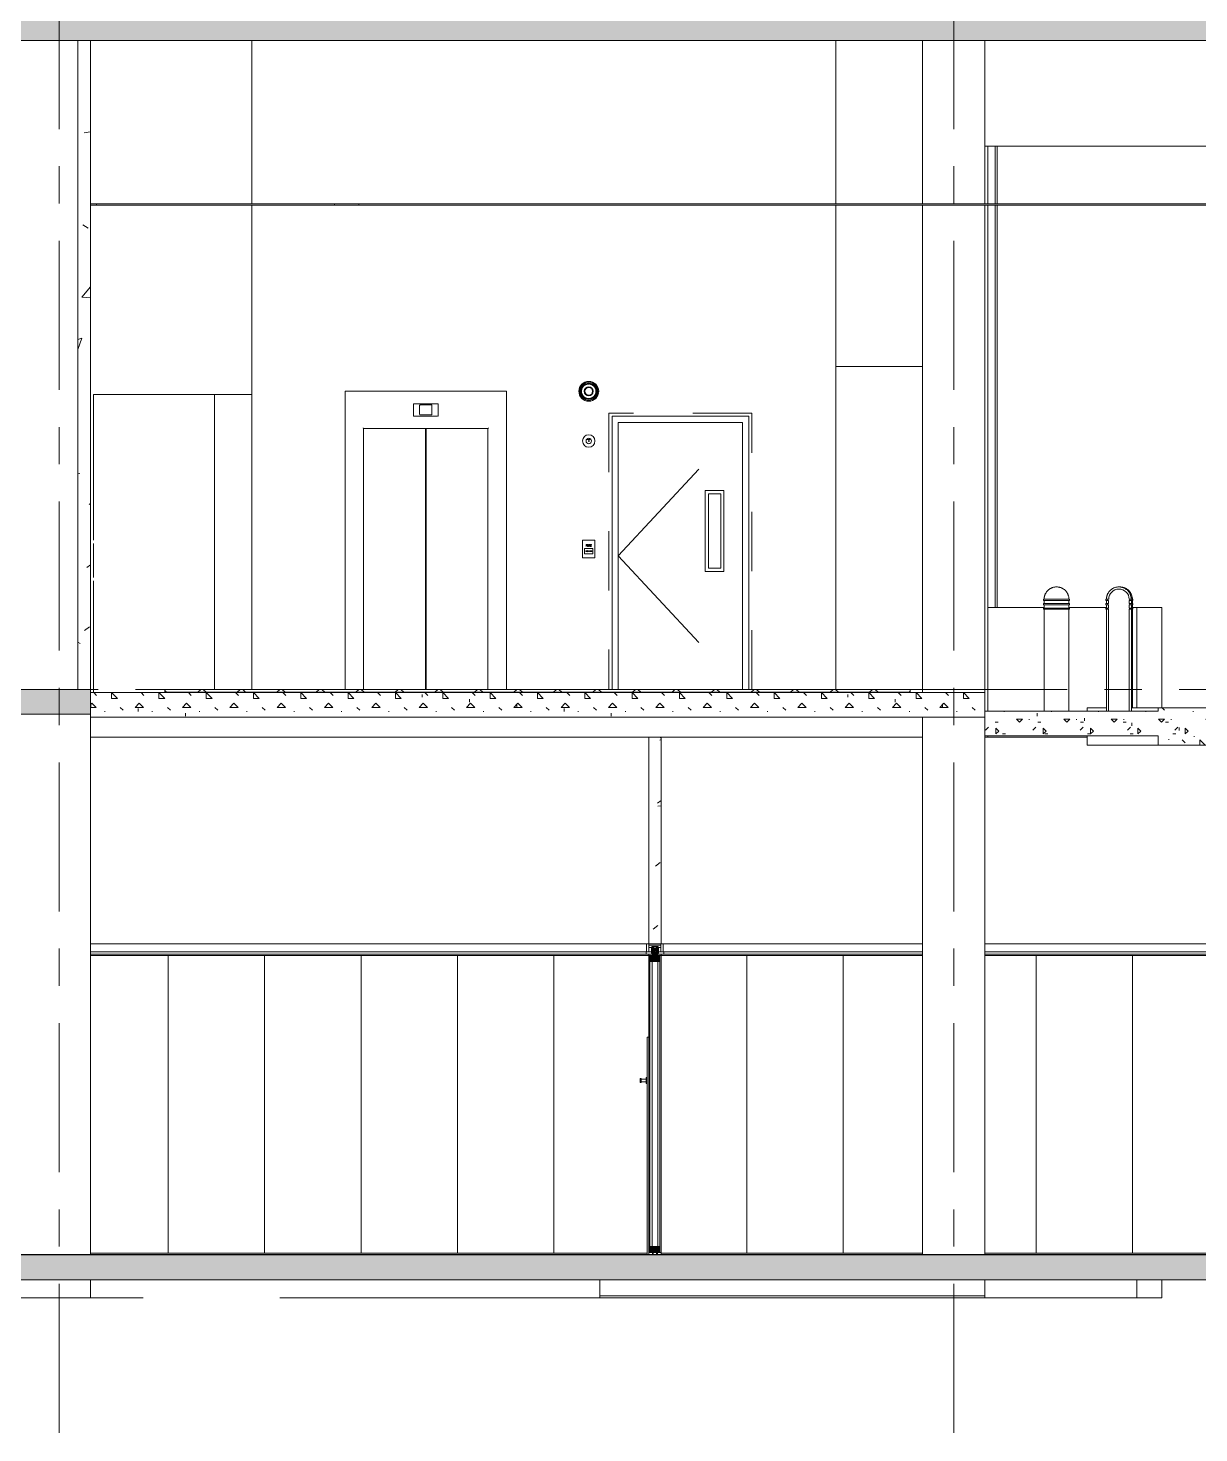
# Model space of a CAD drawing. Header units: millimetres. Extents: x -18215 to 134275, y 17919 to 48497.
# Drawn here: x 6570 to 15995, y 20627 to 31940 of the extents above; entities that cross this region are included whole.
import ezdxf

# ---------------------------------------------------------------- set-up
doc = ezdxf.new("R2010")
doc.units = ezdxf.units.MM
for name, pattern in [('Centre', [4762.5, 952.5, -714.375, 2381.25, -714.375]), ('Dash', [952.5, 476.25, -476.25]), ('IDA - Grid Line', [2100, 1200, -300, 300, -300])]:
    doc.linetypes.add(name, pattern=pattern)
for name, color, linetype, lineweight, true_color in [('A-_CEIL----_E-1', 6, 'Continuous', 9, 0xff00ff), ('A-_DETA----_ED-1', 7, 'Continuous', 9, 0xc0c0c0), ('A-_DETA----_ED-2', 7, 'Continuous', 9, 0x0a0a0a), ('A-_DETA----_ED-3', 6, 'Continuous', 9, 0xff00ff), ('A-_DOOR----_E-1', 6, 'Continuous', 9, 0xff00ff), ('A-_DOOR----_E-2', 6, 'Centre', 9, 0xff00ff), ('A-_DOOR----_H-1', 6, 'Dash', 18, 0xff00ff), ('A-_FLOR----_E-1', 6, 'Continuous', 9, 0xff00ff), ('A-_FLORLEVL_E-1', 9, 'IDA - Grid Line', 9, 0x808080), ('A-_FLORPATT_E-1', 6, 'Continuous', 9, 0xff00ff), ('A-_GENM----_M-1', 6, 'Continuous', 9, 0xff00ff), ('A-_WALL----_E-1', 6, 'Continuous', 9, 0xff00ff), ('A-_WALL----_H-1', 6, 'Continuous', 9, 0xff00ff), ('A-_WALLPRTN_E-1', 6, 'Continuous', 9, 0xff00ff), ('C-_SITE----_E-1', 6, 'Continuous', 9, 0xff00ff), ('E-_FIREALAM_E-1', 6, 'Continuous', 9, 0xff00ff), ('E-_FIREALAM_E-2', 1, 'Continuous', 9, 0xff0000), ('S-_ANOTGRID_E-1', 9, 'IDA - Grid Line', 9, 0x808080), ('S-_COLN----_E-1', 6, 'Continuous', 9, 0xff00ff)]:
    doc.layers.add(name, color=color, linetype=linetype, lineweight=lineweight, true_color=true_color)
doc.layers.add('A-_CEILPATT_H', color=7, linetype='Continuous', lineweight=9)
doc.layers.add('A-_GENM----_M', color=7, linetype='Continuous', lineweight=9)
pattern_1 = [(0, (8764.2, 31875.04), (381, 381), [47.625, -333.375]), (90, (8764.2, 31875.04), (-381, 381), [47.625, -333.375]), (135, (8811.82, 31875.04), (-381.0004, 3e-14), [67.352, -471.463]), (0, (8811.82, 32089.35), (381, 381), [47.625, -333.375]), (45, (8835.63, 32065.54), (0, 381.0004), [33.676, -505.139]), (135, (8835.63, 32065.54), (-381.0004, 3e-14), [33.676, -505.139]), (0, (8954.7, 32184.6), (381, 381), [67.352, -313.648]), (45, (8954.7, 32184.6), (0, 381.0004), [47.625, -491.19]), (135, (9022.05, 32184.6), (-381.0004, 3e-14), [47.625, -491.19]), (90, (9026.13, 31970.3), (-381, 381), [47.625, -333.375]), (45, (9026.13, 31970.29), (0, 381.0004), [33.676, -505.139]), (135, (9049.95, 31994.1), (-381.0004, 3e-14), [33.676, -505.139]), (0, (8811.82, 31970.3), (381, 381), [23.812, -319.087]), (0, (9097.57, 32065.54), (381, 381), [23.812, -319.087]), (90, (8978.5, 32113.16), (-381, 381), [23.812, -319.087]), (135, (9026.13, 31898.85), (-381.0004, 3e-14), [33.676, -505.139]), (135, (8859.45, 32160.79), (-381.0004, 3e-14), [33.676, -505.139]), (45, (8942.8, 32000.05), (0, 381.0004), [33.676, -505.139]), (90, (8895.16, 31922.66), (-381, 381), [5.953, -375.047]), (90, (8913.02, 32083.4), (-381, 381), [5.953, -375.047]), (90, (9091.6, 32148.88), (-381, 381), [5.953, -375.047]), (90, (9097.57, 31946.47), (-381, 381), [5.953, -375.047])]
pattern_2 = [(50, (8764.2, 31875), (1093.1, -95.63), [114.3, -1257.3]), (355, (8764.2, 31875), (-211.46, 1146.34), [91.44, -1005.84]), (100.451, (8855.3, 31867.1), (881.66, 1050.7), [97.14, -1068.54]), (46.184, (8764.2, 32179.8), (1626.47, -252.26), [171.45, -1885.95]), (96.636, (8899.7, 32158.8), (1424.42, 1484.57), [145.7, -1602.8]), (351.184, (8764.2, 32179.8), (1424.43, 1484.55), [137.16, -1508.76]), (21, (8916.6, 32103.6), (909.69, -613.59), [114.3, -1257.3]), (326, (8916.6, 32103.6), (370.81, 1105.13), [91.44, -1005.84]), (71.451, (8992.4, 32052.5), (1280.5, 491.53), [97.14, -1068.54]), (37.5, (8764.2, 31875.04), (18.531, 507.33), [50.29, -943.356, 50.29, -970.79, -1009.65]), (37.5, (8764.2, 31875.04), (18.531, 507.33), [-2014.73, 50.29, -959.36]), (7.5, (8764.2, 31875.04), (400.918, 601.084), [50.29, -531.876, 50.29, -920.496, -384.81]), (7.5, (8764.2, 31875.04), (400.918, 601.084), [-1552.956, 50.29, -334.52]), (327.5, (8424.34, 31875.04), (813.545, -34.374), [50.29, -330.71, 50.29, -2715.77]), (327.5, (8424.34, 31875.04), (813.545, -34.374), [-431.29, -1138.43, 50.29, -1527.05]), (317.5, (8271.94, 31875.04), (888.775, 152.56), [50.29, -445.01, 50.29, -739.14, -1120.14]), (317.5, (8271.94, 31875.04), (888.775, 152.56), [-1284.73, 50.29, -1069.85])]

# ---------------------------------------------------------------- blocks, each defined once
blk = doc.blocks.new('IDA - Fire Alarm Bell1 - IDA - Fire Alarm Bell-V2-Section 113')
at = {"layer": 'E-_FIREALAM_E-1'}
for p, q in [((11045, 28652), (11045, 28646)), ((11050, 28652), (11045, 28652)), ((11120, 28652), (11115, 28652)), ((11120, 28646), (11120, 28652)), ((11045, 28584), (11045, 28578)), ((11045, 28578), (11050, 28578)), ((11115, 28578), (11120, 28578)), ((11120, 28578), (11120, 28584))]:
    blk.add_line(p, q, dxfattribs=at)
for radius, start, end in [(50, 0, 180), (22, 0, 180), (50, 180, 0), (22, 180, 0), (3.04, 0, 180), (3.04, 180, 0)]:
    blk.add_arc((11083, 28615), radius, start, end, dxfattribs=at)
at = {"layer": 'E-_FIREALAM_E-2'}
for p, q in [((11073, 28629), (11075, 28629)), ((11073, 28629), (11073, 28624)), ((11073, 28627), (11075, 28627)), ((11076, 28629), (11076, 28624)), ((11077, 28629), (11077, 28624)), ((11078, 28627), (11079, 28624)), ((11080, 28629), (11081, 28629)), ((11080, 28629), (11080, 28624)), ((11080, 28627), (11081, 28627)), ((11080, 28624), (11081, 28624)), ((11083, 28629), (11083, 28624)), ((11086, 28629), (11087, 28629)), ((11086, 28629), (11086, 28624)), ((11086, 28627), (11087, 28627)), ((11086, 28624), (11087, 28624)), ((11088, 28629), (11088, 28624)), ((11088, 28624), (11090, 28624)), ((11091, 28629), (11091, 28624)), ((11091, 28624), (11093, 28624))]:
    blk.add_line(p, q, dxfattribs=at)
for centre, radius, start, end in [((11078, 28628), 1.33, 249.5501, 110.4499), ((11084, 28628), 1.15, 249.7364, 110.2636), ((11083, 28626), 1.59, 270, 90)]:
    blk.add_arc(centre, radius, start, end, dxfattribs=at)
blk = doc.blocks.new('IDA - Manual Call Point1 - IDA - Manual Call Point-2587578-Section 113')
at = {"layer": 'E-_FIREALAM_E-1'}
for p, q in [((-4634, 23265), (-4734, 23265)), ((-4734, 23265), (-4734, 23125)), ((-4718, 23200), (-4718, 23155)), ((-4718, 23200), (-4650, 23200)), ((-4696, 23232), (-4706, 23232)), ((-4706, 23232), (-4706, 23214)), ((-4706, 23214), (-4704, 23214)), ((-4704, 23230), (-4696, 23230)), ((-4704, 23225), (-4704, 23230)), ((-4698, 23225), (-4704, 23225)), ((-4704, 23222), (-4698, 23222)), ((-4704, 23214), (-4704, 23222)), ((-4698, 23222), (-4698, 23225)), ((-4696, 23230), (-4696, 23232)), ((-4691, 23232), (-4693, 23232)), ((-4693, 23232), (-4693, 23214)), ((-4693, 23214), (-4691, 23214)), ((-4691, 23214), (-4691, 23232)), ((-4686, 23232), (-4681, 23232)), ((-4686, 23214), (-4686, 23232)), ((-4686, 23214), (-4684, 23214)), ((-4684, 23230), (-4681, 23230)), ((-4684, 23224), (-4684, 23230)), ((-4684, 23224), (-4681, 23224)), ((-4684, 23221), (-4681, 23221)), ((-4684, 23214), (-4684, 23221)), ((-4681, 23221), (-4676, 23214)), ((-4674, 23214), (-4679, 23222)), ((-4676, 23214), (-4674, 23214)), ((-4672, 23214), (-4672, 23232)), ((-4672, 23232), (-4661, 23232)), ((-4661, 23214), (-4672, 23214)), ((-4661, 23230), (-4669, 23230)), ((-4669, 23230), (-4669, 23224)), ((-4669, 23224), (-4663, 23224)), ((-4669, 23222), (-4669, 23216)), ((-4663, 23222), (-4669, 23222)), ((-4669, 23216), (-4661, 23216)), ((-4663, 23224), (-4663, 23222)), ((-4661, 23232), (-4661, 23230)), ((-4661, 23216), (-4661, 23214)), ((-4650, 23200), (-4650, 23155)), ((-4634, 23125), (-4634, 23265)), ((-4734, 23125), (-4634, 23125)), ((-4718, 23155), (-4650, 23155)), ((-4708, 23180), (-4708, 23177)), ((-4696, 23180), (-4708, 23180)), ((-4708, 23175), (-4708, 23177)), ((-4696, 23175), (-4708, 23175)), ((-4696, 23182), (-4696, 23180)), ((-4692, 23177), (-4696, 23182)), ((-4692, 23177), (-4696, 23173)), ((-4696, 23173), (-4696, 23175)), ((-4676, 23177), (-4672, 23182)), ((-4676, 23177), (-4672, 23173)), ((-4672, 23182), (-4672, 23180)), ((-4672, 23180), (-4660, 23180)), ((-4672, 23175), (-4660, 23175)), ((-4672, 23173), (-4672, 23175)), ((-4660, 23180), (-4660, 23177)), ((-4660, 23175), (-4660, 23177))]:
    blk.add_line(p, q, dxfattribs=at)
blk.add_circle((-4684, 23177), 3, dxfattribs=at)
for radius, start in [(4.9, 294.623), (2.8, 270)]:
    blk.add_arc((-4681, 23227), radius, start, 90, dxfattribs=at)
blk = doc.blocks.new('IDA - Elevator Door - 1000L X 2100H - 2HR-3002526-Section 113')
at = {"layer": 'A-_DOOR----_E-1'}
for p, q in [((9121, 29015), (9121, 26615)), ((9126, 29015), (9121, 29015)), ((10416, 29015), (9126, 29015)), ((10421, 29015), (10416, 29015)), ((10421, 26615), (10421, 29015)), ((9671, 28910), (9671, 28820)), ((9866, 28915), (9676, 28915)), ((9721, 28900), (9721, 28830)), ((9721, 28830), (9721, 28900)), ((9816, 28905), (9726, 28905)), ((9726, 28905), (9816, 28905)), ((9821, 28830), (9821, 28900)), ((9821, 28900), (9821, 28830)), ((9871, 28820), (9871, 28910)), ((9676, 28815), (9866, 28815)), ((9726, 28825), (9816, 28825)), ((9816, 28825), (9726, 28825)), ((9271, 26615), (9271, 28715)), ((9271, 28715), (10271, 28715)), ((9769, 26615), (9769, 28716)), ((9773, 28716), (9773, 26615)), ((10271, 28715), (10271, 26615))]:
    blk.add_line(p, q, dxfattribs=at)
for centre, start, end in [((9676, 28910), 105, 165), ((9676, 28910), 90, 180), ((9726, 28900), 90, 180), ((9726, 28900), 90, 180), ((9816, 28900), 0, 90), ((9816, 28900), 0, 90), ((9866, 28910), 0, 90), ((9866, 28910), 15, 75), ((9676, 28820), 180, 270), ((9676, 28820), 195, 255), ((9726, 28830), 180, 270), ((9726, 28830), 180, 270), ((9816, 28830), 270, 0), ((9816, 28830), 270, 0), ((9866, 28820), 270, 0), ((9866, 28820), 285, 345)]:
    blk.add_arc(centre, 5, start, end, dxfattribs=at)
for points, knots in [([(9271, 28715), (9271, 28715), (9271, 28715), (9271, 28715), (9271, 28715), (9270, 28715), (9270, 28715), (9270, 28716), (9270, 28716), (9270, 28716), (9270, 28716), (9270, 28716), (9269, 28716), (9269, 28717), (9269, 28717), (9269, 28717), (9268, 28717), (9268, 28718), (9267, 28718), (9267, 28719), (9266, 28720), (9266, 28720)], [0, 0, 0, 0, 0.071429, 0.107143, 0.142857, 0.178571, 0.214286, 0.25, 0.285714, 0.321429, 0.357143, 0.392857, 0.428571, 0.464286, 0.5, 0.571429, 0.607143, 0.642857, 0.714286, 0.857143, 1, 1, 1, 1]), ([(10276, 28720), (10275, 28720), (10275, 28719), (10274, 28718), (10273, 28718), (10273, 28717), (10273, 28717), (10273, 28717), (10272, 28717), (10272, 28717), (10272, 28716), (10272, 28716), (10272, 28716), (10272, 28716), (10271, 28716), (10271, 28716), (10271, 28715), (10271, 28715), (10271, 28715), (10271, 28715), (10271, 28715), (10271, 28715), (10271, 28715)], [0, 0, 0, 0, 0.142857, 0.285714, 0.357143, 0.392857, 0.428571, 0.464286, 0.5, 0.535714, 0.571429, 0.607143, 0.642857, 0.678571, 0.714286, 0.75, 0.785714, 0.821429, 0.857143, 0.892857, 0.928571, 1, 1, 1, 1])]:
    blk.add_open_spline(points, degree=3, knots=knots, dxfattribs=at)
blk = doc.blocks.new('IDA - F - Single - Swing - VP - 1100L X 2200H - FTD02 - 1HR-VP-4065935-Section 113')
at = {"layer": 'A-_DOOR----_E-1'}
for p, q in [((11271, 26615), (11271, 28815)), ((12371, 28815), (11271, 28815)), ((11321, 28765), (11321, 26615)), ((11321, 28765), (12321, 28765)), ((12321, 26615), (12321, 28765)), ((12371, 28815), (12371, 26615)), ((12021, 28215), (12021, 27565)), ((12171, 28215), (12021, 28215)), ((12021, 28215), (12171, 28215)), ((12021, 27565), (12021, 28215)), ((12046, 28190), (12146, 28190)), ((12046, 27590), (12046, 28190)), ((12146, 28190), (12146, 27590)), ((12171, 27565), (12171, 28215)), ((12171, 28215), (12171, 27565)), ((12021, 27565), (12171, 27565)), ((12171, 27565), (12021, 27565)), ((12146, 27590), (12046, 27590))]:
    blk.add_line(p, q, dxfattribs=at)
at = {"layer": 'A-_DOOR----_E-2'}
for q in [(12321, 28765), (12321, 26615)]:
    blk.add_line((11321, 27690), q, dxfattribs=at)
at = {"layer": 'A-_DOOR----_H-1'}
for p, q in [((12396, 28840), (11246, 28840)), ((11246, 28840), (11246, 26615)), ((12396, 26615), (12396, 28840))]:
    blk.add_line(p, q, dxfattribs=at)
blk = doc.blocks.new('IDA - Strobe Light - IDA - Strobe Light-V7-Section 113')
at = {"layer": 'E-_FIREALAM_E-1', "flags": 128}
for points in [[(11141, 29015), (11141, 29017), (11141, 29020), (11141, 29022), (11140, 29024), (11140, 29027), (11140, 29029), (11139, 29031), (11138, 29033), (11137, 29036), (11137, 29038), (11136, 29040), (11135, 29042), (11133, 29044), (11132, 29046), (11131, 29048), (11130, 29050), (11128, 29052), (11127, 29054), (11125, 29055), (11123, 29057), (11122, 29059), (11120, 29060), (11118, 29062), (11116, 29063), (11114, 29064), (11112, 29066), (11110, 29067), (11108, 29068), (11106, 29069), (11104, 29070), (11102, 29071), (11099, 29071), (11097, 29072), (11095, 29072), (11092, 29073), (11090, 29073), (11088, 29073), (11085, 29074), (11083, 29074), (11081, 29074), (11078, 29074), (11076, 29073), (11074, 29073), (11071, 29073), (11069, 29072), (11067, 29072), (11065, 29071), (11062, 29070), (11060, 29069), (11058, 29068), (11056, 29067), (11054, 29066), (11052, 29065), (11050, 29064), (11048, 29062), (11046, 29061), (11044, 29060), (11043, 29058), (11041, 29056), (11039, 29055), (11038, 29053), (11036, 29051), (11035, 29049), (11033, 29047), (11032, 29045), (11031, 29043), (11030, 29041), (11029, 29039), (11028, 29037), (11027, 29035), (11026, 29032), (11026, 29030), (11025, 29028), (11025, 29026), (11024, 29023), (11024, 29021), (11024, 29019), (11024, 29016), (11024, 29015)], [(11024, 29015), (11024, 29013), (11024, 29010), (11024, 29008), (11025, 29006), (11025, 29003), (11025, 29001), (11026, 28999), (11027, 28997), (11028, 28994), (11028, 28992), (11029, 28990), (11030, 28988), (11032, 28986), (11033, 28984), (11034, 28982), (11035, 28980), (11037, 28978), (11038, 28976), (11040, 28975), (11042, 28973), (11043, 28971), (11045, 28970), (11047, 28968), (11049, 28967), (11051, 28966), (11053, 28964), (11055, 28963), (11057, 28962), (11059, 28961), (11061, 28960), (11063, 28959), (11066, 28959), (11068, 28958), (11070, 28958), (11073, 28957), (11075, 28957), (11077, 28957), (11080, 28956), (11082, 28956), (11084, 28956), (11087, 28956), (11089, 28957), (11091, 28957), (11094, 28957), (11096, 28958), (11098, 28958), (11100, 28959), (11103, 28960), (11105, 28961), (11107, 28962), (11109, 28963), (11111, 28964), (11113, 28965), (11115, 28966), (11117, 28968), (11119, 28969), (11121, 28970), (11122, 28972), (11124, 28974), (11126, 28975), (11127, 28977), (11129, 28979), (11130, 28981), (11132, 28983), (11133, 28985), (11134, 28987), (11135, 28989), (11136, 28991), (11137, 28993), (11138, 28995), (11139, 28998), (11139, 29000), (11140, 29002), (11140, 29004), (11141, 29007), (11141, 29009), (11141, 29011), (11141, 29014), (11141, 29015)]]:
    blk.add_lwpolyline(points, dxfattribs=at)
at = {"layer": 'E-_FIREALAM_E-1'}
for radius, start, end in [(80, 0, 180), (72.9, 0, 180), (65.5, 0, 180), (63.1, 0, 180), (60.6, 0, 180), (80, 180, 0), (72.9, 180, 0), (65.5, 180, 0), (63.1, 180, 0), (60.6, 180, 0), (58.7, 196.0057, 211.8878), (58.7, 227.7632, 236.0363), (58.7, 120.4876, 128.5714), (36, 0, 180), (36, 180, 0), (31, 0, 180), (31, 180, 0), (58.7, 98.9971, 106.7931), (58.7, 90, 95.6265), (58.7, 72.8744, 77.1429), (58.7, 300.4876, 308.5714), (58.7, 47.7632, 56.0363), (58.7, 16.0057, 31.8878), (58.7, 252.8744, 257.1429), (58.7, 270, 275.6265), (58.7, 278.9971, 286.7931)]:
    blk.add_arc((11083, 29015), radius, start, end, dxfattribs=at)
blk = doc.blocks.new('Walls_Folding-_-Moving-Walls_SWG_120_Single-Door_Centre-hung_100mm_EI60 - Rw42 9040-V8-Section 113')
at = {"layer": 'A-_DETA----_ED-1'}
for points in [[(11582, 24423), (11656, 24423), (11656, 24471), (11576, 24471), (11576, 24423)], [(11656, 22080), (11656, 22128), (11576, 22128), (11576, 22080), (11582, 22080)]]:
    blk.add_hatch(color=256, dxfattribs=at).paths.add_polyline_path(points)
h = blk.add_hatch(color=256, dxfattribs=at)
h.paths.add_polyline_path([(11622, 24502), (11626, 24502), (11619, 24509)])
h.paths.add_polyline_path([(11610, 24502), (11612, 24509), (11605, 24502)])
h.paths.add_polyline_path([(11610, 24471), (11622, 24471), (11622, 24502), (11616, 24507), (11610, 24502), (11610, 24495)])
h.paths.add_polyline_path([(11604, 24494), (11604, 24528), (11595, 24528), (11595, 24494)])
h.paths.add_polyline_path([(11627, 24494), (11636, 24495), (11636, 24528), (11627, 24528), (11627, 24495)])
h.paths.add_polyline_path([(11605, 24520), (11616, 24515), (11626, 24520)])
h.paths.add_polyline_path([(11605, 24502), (11612, 24511), (11605, 24520)])
h.paths.add_polyline_path([(11626, 24502), (11626, 24520), (11620, 24511)])
h.paths.add_polyline_path([(11608, 24521), (11623, 24521), (11623, 24529), (11608, 24529)])
at = {"layer": 'A-_DETA----_ED-2'}
h = blk.add_hatch(color=256, dxfattribs=at)
h.paths.add_polyline_path([(11605, 24491), (11589, 24494), (11588, 24491)])
h.paths.add_polyline_path([(11637, 24494), (11641, 24496), (11641, 24507), (11637, 24504), (11637, 24495)])
h.paths.add_polyline_path([(11627, 24491), (11644, 24491), (11642, 24494), (11634, 24493)])
h.paths.add_polyline_path([(11595, 24494), (11595, 24504), (11591, 24507), (11590, 24496), (11593, 24495)])
h.paths.add_polyline_path([(11638, 24507), (11641, 24513), (11638, 24521)])
h.paths.add_polyline_path([(11593, 24507), (11593, 24521), (11591, 24513)])
h.paths.add_polyline_path([(11641, 24516), (11641, 24536), (11637, 24530), (11638, 24521)])
h.paths.add_polyline_path([(11591, 24516), (11595, 24524), (11595, 24530), (11591, 24536)])
h.paths.add_polyline_path([(11602, 24537), (11607, 24537), (11605, 24541)])
h.paths.add_polyline_path([(11598, 24533), (11603, 24533), (11602, 24537), (11592, 24537)])
h.paths.add_polyline_path([(11629, 24537), (11627, 24541), (11624, 24537)])
h.paths.add_polyline_path([(11634, 24533), (11640, 24537), (11629, 24537), (11628, 24533)])
h.paths.add_polyline_path([(11609, 24539), (11615, 24542), (11608, 24545), (11598, 24545), (11598, 24541), (11605, 24541)])
h.paths.add_polyline_path([(11633, 24541), (11633, 24545), (11618, 24541), (11627, 24541)])
h.paths.add_polyline_path([(11616, 24542), (11633, 24545), (11608, 24545)])
at = {"layer": 'A-_DETA----_ED-3'}
for p, q in [((11549, 24565), (11568, 24565)), ((11549, 24500), (11549, 24565)), ((11568, 24565), (11568, 24500)), ((11568, 24565), (11664, 24565)), ((11568, 24555), (11568, 24565)), ((11568, 24555), (11568, 24565)), ((11568, 24565), (11663, 24565)), ((11664, 24555), (11568, 24555)), ((11663, 24555), (11568, 24555)), ((11568, 24535), (11568, 24555)), ((11568, 24555), (11663, 24555)), ((11663, 24565), (11663, 24555)), ((11663, 24555), (11663, 24535)), ((11664, 24565), (11683, 24565)), ((11664, 24500), (11664, 24565)), ((11664, 24565), (11664, 24555)), ((11683, 24565), (11683, 24500)), ((11544, 24481), (11544, 24500)), ((11544, 24500), (11568, 24500)), ((11605, 24481), (11544, 24481)), ((11568, 24500), (11549, 24500)), ((11566, 22080), (11566, 24471)), ((11566, 24471), (11576, 24471)), ((11568, 24535), (11587, 24535)), ((11568, 24500), (11568, 24535)), ((11591, 24535), (11568, 24535)), ((11568, 24500), (11587, 24500)), ((11576, 24423), (11576, 24471)), ((11576, 24471), (11656, 24471)), ((11576, 24471), (11576, 22080)), ((11587, 24535), (11587, 24500)), ((11587, 24500), (11588, 24500)), ((11588, 24513), (11588, 24516)), ((11588, 24516), (11591, 24516)), ((11591, 24513), (11588, 24513)), ((11588, 24507), (11588, 24510)), ((11588, 24510), (11591, 24510)), ((11591, 24507), (11588, 24507)), ((11588, 24500), (11588, 24491)), ((11588, 24497), (11588, 24500)), ((11588, 24500), (11591, 24500)), ((11588, 24491), (11588, 24494)), ((11588, 24491), (11605, 24491)), ((11605, 24491), (11588, 24491)), ((11641, 24545), (11591, 24545)), ((11591, 24545), (11591, 24535)), ((11591, 24516), (11591, 24536)), ((11591, 24510), (11591, 24513)), ((11591, 24500), (11591, 24507)), ((11592, 24537), (11602, 24537)), ((11595, 24524), (11593, 24521)), ((11593, 24521), (11593, 24507)), ((11593, 24507), (11595, 24504)), ((11595, 24530), (11595, 24524)), ((11595, 24528), (11597, 24529)), ((11595, 24494), (11595, 24528)), ((11595, 24504), (11595, 24494)), ((11595, 24494), (11597, 24493)), ((11597, 24493), (11595, 24494)), ((11595, 24481), (11602, 24481)), ((11595, 24471), (11595, 24481)), ((11602, 24471), (11595, 24471)), ((11597, 24529), (11602, 24529)), ((11597, 24493), (11602, 24493)), ((11602, 24493), (11597, 24493)), ((11598, 24545), (11608, 24545)), ((11598, 24541), (11598, 24544)), ((11605, 24541), (11598, 24541)), ((11603, 24533), (11598, 24533)), ((11602, 24537), (11605, 24541)), ((11602, 24529), (11604, 24528)), ((11602, 24493), (11605, 24494)), ((11604, 24494), (11602, 24493)), ((11602, 24481), (11602, 24471)), ((11604, 24528), (11604, 24494)), ((11605, 24520), (11626, 24520)), ((11605, 24502), (11605, 24520)), ((11610, 24502), (11605, 24502)), ((11605, 24494), (11605, 24491)), ((11605, 24491), (11605, 24481)), ((11607, 24528), (11608, 24529)), ((11607, 24522), (11607, 24528)), ((11608, 24521), (11607, 24522)), ((11608, 24545), (11633, 24545)), ((11608, 24529), (11623, 24529)), ((11623, 24521), (11608, 24521)), ((11610, 24471), (11610, 24502)), ((11622, 24471), (11610, 24471)), ((11626, 24502), (11622, 24502)), ((11622, 24502), (11622, 24471)), ((11623, 24529), (11624, 24528)), ((11624, 24522), (11623, 24521)), ((11624, 24528), (11624, 24522)), ((11626, 24520), (11626, 24502)), ((11633, 24541), (11627, 24541)), ((11627, 24541), (11629, 24537)), ((11627, 24528), (11629, 24529)), ((11627, 24494), (11627, 24528)), ((11627, 24494), (11629, 24493)), ((11627, 24491), (11627, 24494)), ((11629, 24493), (11627, 24494)), ((11627, 24481), (11627, 24491)), ((11627, 24491), (11644, 24491)), ((11644, 24491), (11627, 24491)), ((11688, 24481), (11627, 24481)), ((11634, 24533), (11628, 24533)), ((11629, 24537), (11640, 24537)), ((11629, 24529), (11634, 24529)), ((11629, 24493), (11634, 24493)), ((11634, 24493), (11629, 24493)), ((11629, 24481), (11636, 24481)), ((11629, 24471), (11629, 24481)), ((11636, 24471), (11629, 24471)), ((11634, 24544), (11634, 24541)), ((11634, 24529), (11636, 24528)), ((11634, 24493), (11637, 24494)), ((11636, 24494), (11634, 24493)), ((11636, 24528), (11636, 24494)), ((11636, 24481), (11636, 24471)), ((11637, 24524), (11637, 24530)), ((11638, 24521), (11637, 24524)), ((11637, 24504), (11638, 24507)), ((11637, 24494), (11637, 24504)), ((11638, 24507), (11638, 24521)), ((11641, 24535), (11641, 24545)), ((11641, 24536), (11641, 24516)), ((11663, 24535), (11641, 24535)), ((11641, 24516), (11644, 24516)), ((11644, 24513), (11641, 24513)), ((11641, 24513), (11641, 24510)), ((11641, 24510), (11644, 24510)), ((11644, 24507), (11641, 24507)), ((11641, 24507), (11641, 24500)), ((11641, 24500), (11644, 24500)), ((11644, 24516), (11644, 24513)), ((11644, 24510), (11644, 24507)), ((11644, 24491), (11644, 24500)), ((11644, 24500), (11645, 24500)), ((11644, 24500), (11644, 24497)), ((11644, 24494), (11644, 24491)), ((11645, 24500), (11645, 24535)), ((11645, 24535), (11663, 24535)), ((11664, 24500), (11645, 24500)), ((11656, 24471), (11666, 24471)), ((11656, 22080), (11656, 24471)), ((11656, 24471), (11656, 24423)), ((11663, 24535), (11663, 24500)), ((11663, 24500), (11688, 24500)), ((11683, 24500), (11664, 24500)), ((11666, 24471), (11666, 22080)), ((11688, 24500), (11688, 24481)), ((11656, 24423), (11576, 24423)), ((11594, 22128), (11594, 24423)), ((11638, 22128), (11638, 24423)), ((11570, 22080), (11566, 22080)), ((11576, 22080), (11570, 22080)), ((11576, 22080), (11576, 22128)), ((11576, 22128), (11656, 22128)), ((11656, 22080), (11576, 22080)), ((11595, 22080), (11602, 22080)), ((11595, 22065), (11595, 22080)), ((11602, 22065), (11595, 22065)), ((11602, 22080), (11602, 22065)), ((11629, 22080), (11636, 22080)), ((11629, 22065), (11629, 22080)), ((11636, 22065), (11629, 22065)), ((11636, 22080), (11636, 22065)), ((11656, 22128), (11656, 22080)), ((11661, 22080), (11656, 22080)), ((11666, 22080), (11661, 22080))]:
    blk.add_line(p, q, dxfattribs=at)
for centre, radius, start, end in [((11589, 24495), 1.55, 226.3165, 133.6835), ((11592, 24536), 1, 90, 180), ((11598, 24530), 3, 90, 180), ((11598, 24544), 0.5, 90, 180), ((11598, 24541), 0.5, 180, 270), ((11603, 24536), 3, 270, 339.7478), ((11616, 24531), 10, 92.8651, 159.7478), ((11616, 24511), 3.99, 0, 180), ((11616, 24511), 3.99, 180, 0), ((11616, 24541), 0.5, 90, 181.4325), ((11616, 24541), 0.5, 358.5675, 90), ((11616, 24531), 10, 20.2522, 87.1349), ((11628, 24536), 3, 200.2522, 270), ((11633, 24544), 0.5, 0, 90), ((11633, 24541), 0.5, 270, 0), ((11634, 24530), 3, 0, 90), ((11640, 24536), 1, 0, 90), ((11642, 24495), 1.55, 46.3165, 313.6835)]:
    blk.add_arc(centre, radius, start, end, dxfattribs=at)
at = {"layer": 'A-_GENM----_M-1'}
for p, q in [((11549, 24500), (11549, 24565)), ((11549, 24565), (11683, 24565)), ((11683, 24565), (11683, 24500)), ((11544, 24481), (11544, 24500)), ((11544, 24500), (11549, 24500)), ((11566, 24481), (11544, 24481)), ((11566, 24481), (11666, 24481)), ((11566, 22065), (11566, 24481)), ((11688, 24481), (11666, 24481)), ((11666, 24481), (11666, 22065)), ((11683, 24500), (11688, 24500)), ((11688, 24500), (11688, 24481)), ((11666, 22065), (11566, 22065))]:
    blk.add_line(p, q, dxfattribs=at)
blk = doc.blocks.new('GM_PartitionDoor - GM_PartitionDoor 950-V9-Section 113')
at = {"layer": 'A-_GENM----_M-1'}
for p, q in [((11553, 23815), (11566, 23815)), ((11553, 23815), (11553, 22065)), ((11506, 23482), (11498, 23482)), ((11498, 23465), (11498, 23482)), ((11498, 23448), (11498, 23465)), ((11498, 23448), (11506, 23448)), ((11506, 23482), (11506, 23465)), ((11544, 23475), (11506, 23475)), ((11506, 23465), (11506, 23448)), ((11506, 23455), (11544, 23455)), ((11553, 23489), (11544, 23489)), ((11544, 23465), (11544, 23488)), ((11544, 23442), (11544, 23465)), ((11544, 23441), (11553, 23441))]:
    blk.add_line(p, q, dxfattribs=at)
blk = doc.blocks.new('trellis family - trellis family-6083695-Section 113')
at = {"layer": 'A-_GENM----_M-1'}
for p, q in [((14355, 30524), (14355, 30990)), ((14356, 30524), (14356, 30990)), ((14371, 30524), (14371, 30990)), ((14355, 27275), (14355, 30515)), ((14356, 27275), (14356, 30515)), ((14371, 27275), (14371, 30515))]:
    blk.add_line(p, q, dxfattribs=at)
blk = doc.blocks.new('Walls_Folding-_-Moving-Walls_SWG_120_Single-Door_Centre-hung_100mm_EI60 - Rw42 23753-5787156-Section 113')
at = {"layer": 'A-_GENM----_M-1'}
for p, q in [((7071, 24565), (11549, 24565)), ((11683, 24565), (13771, 24565)), ((14271, 24565), (17554, 24565)), ((7071, 24500), (11544, 24500)), ((7071, 24481), (11544, 24481)), ((7071, 24471), (7697, 24471)), ((7697, 22075), (7697, 24471)), ((7697, 24471), (8473, 24471)), ((7697, 22075), (7697, 24471)), ((8473, 22075), (8473, 24471)), ((8473, 24471), (9250, 24471)), ((8473, 22075), (8473, 24471)), ((9250, 22075), (9250, 24471)), ((9250, 24471), (10026, 24471)), ((9250, 22075), (9250, 24471)), ((10026, 22075), (10026, 24471)), ((10026, 24471), (10803, 24471)), ((10026, 22075), (10026, 24471)), ((10803, 22075), (10803, 24471)), ((10803, 24471), (11566, 24471)), ((10803, 22075), (10803, 24471)), ((11666, 24471), (12356, 24471)), ((11688, 24500), (13771, 24500)), ((11688, 24481), (13771, 24481)), ((12356, 22075), (12356, 24471)), ((12356, 24471), (13132, 24471)), ((12356, 22075), (12356, 24471)), ((13132, 22075), (13132, 24471)), ((13132, 24471), (13771, 24471)), ((13132, 22075), (13132, 24471)), ((14271, 24500), (17554, 24500)), ((14271, 24481), (17554, 24481)), ((14271, 24471), (14685, 24471)), ((14685, 22075), (14685, 24471)), ((14685, 24471), (15461, 24471)), ((14685, 22075), (14685, 24471)), ((15461, 22075), (15461, 24471)), ((15461, 24471), (16238, 24471)), ((15461, 22075), (15461, 24471)), ((7697, 22075), (7071, 22075)), ((8473, 22075), (7697, 22075)), ((9250, 22075), (8473, 22075)), ((10026, 22075), (9250, 22075)), ((10803, 22075), (10026, 22075)), ((11553, 22075), (10803, 22075)), ((12356, 22075), (11666, 22075)), ((13132, 22075), (12356, 22075)), ((13771, 22075), (13132, 22075)), ((14685, 22075), (14271, 22075)), ((15461, 22075), (14685, 22075)), ((16238, 22075), (15461, 22075))]:
    blk.add_line(p, q, dxfattribs=at)
blk = doc.blocks.new('IDA - Bollard - 100R-5800923-Section 113')
at = {"layer": 'C-_SITE----_E-1'}
for p, q in [((15246, 27340), (15246, 27330)), ((15246, 27340), (15262, 27340)), ((15246, 27330), (15262, 27330)), ((15246, 27305), (15246, 27295)), ((15246, 27305), (15262, 27305)), ((15246, 27295), (15262, 27295)), ((15246, 27270), (15246, 27260)), ((15246, 27270), (15262, 27270)), ((15251, 27330), (15251, 27305)), ((15251, 27295), (15251, 27270)), ((15268, 27340), (15262, 27340)), ((15262, 27340), (15262, 27330)), ((15262, 27330), (15268, 27330)), ((15268, 27305), (15262, 27305)), ((15262, 27305), (15262, 27295)), ((15262, 27295), (15268, 27295)), ((15268, 27270), (15262, 27270)), ((15262, 27270), (15262, 27260)), ((15268, 27330), (15268, 27305)), ((15268, 27295), (15268, 27270)), ((15439, 27340), (15433, 27340)), ((15433, 27305), (15433, 27330)), ((15433, 27330), (15439, 27330)), ((15439, 27305), (15433, 27305)), ((15433, 27270), (15433, 27295)), ((15433, 27295), (15439, 27295)), ((15439, 27270), (15433, 27270)), ((15439, 27330), (15439, 27340)), ((15439, 27340), (15456, 27340)), ((15439, 27330), (15456, 27330)), ((15439, 27295), (15439, 27305)), ((15439, 27305), (15456, 27305)), ((15439, 27295), (15456, 27295)), ((15439, 27260), (15439, 27270)), ((15439, 27270), (15456, 27270)), ((15451, 27305), (15451, 27330)), ((15451, 27270), (15451, 27295)), ((15456, 27330), (15456, 27340)), ((15456, 27295), (15456, 27305)), ((15456, 27260), (15456, 27270)), ((15246, 27260), (15262, 27260)), ((15251, 27260), (15251, 26440)), ((15262, 27260), (15268, 27260)), ((15268, 27260), (15268, 26440)), ((15433, 26440), (15433, 27260)), ((15433, 27260), (15439, 27260)), ((15439, 27260), (15456, 27260)), ((15451, 26440), (15451, 27260)), ((15268, 26440), (15433, 26440))]:
    blk.add_line(p, q, dxfattribs=at)
at = {"layer": 'C-_SITE----_E-1', "flags": 128}
for points in [[(15251, 27340), (15251, 27344), (15251, 27348), (15251, 27352), (15252, 27356), (15253, 27360), (15253, 27364), (15255, 27368), (15256, 27371), (15257, 27375), (15259, 27379), (15260, 27383), (15262, 27386), (15264, 27390), (15266, 27393), (15268, 27396), (15270, 27400), (15273, 27403), (15275, 27406), (15278, 27409), (15281, 27412), (15284, 27414), (15287, 27417), (15290, 27420), (15293, 27422), (15297, 27424), (15300, 27426), (15303, 27428), (15307, 27430), (15311, 27432), (15314, 27433), (15318, 27435), (15322, 27436), (15326, 27437), (15330, 27438), (15334, 27439), (15338, 27439), (15342, 27440), (15346, 27440), (15350, 27440), (15351, 27440)], [(15351, 27440), (15355, 27440), (15359, 27440), (15363, 27439), (15367, 27439), (15370, 27438), (15374, 27437), (15378, 27436), (15382, 27435), (15386, 27434), (15390, 27432), (15393, 27430), (15397, 27429), (15400, 27427), (15404, 27425), (15407, 27423), (15410, 27420), (15413, 27418), (15417, 27415), (15420, 27412), (15422, 27410), (15425, 27407), (15428, 27404), (15430, 27401), (15433, 27397), (15435, 27394), (15437, 27391), (15439, 27387), (15441, 27384), (15442, 27380), (15444, 27376), (15445, 27372), (15446, 27369), (15447, 27365), (15448, 27361), (15449, 27357), (15450, 27353), (15450, 27349), (15450, 27345), (15451, 27341), (15451, 27340)]]:
    blk.add_lwpolyline(points, dxfattribs=at)
at = {"layer": 'C-_SITE----_E-1'}
blk.add_arc((15351, 27340), 82.4, 0, 180, dxfattribs=at)
blk = doc.blocks.new('IDA - Bollard - 100R-V10-Section 113')
at = {"layer": 'C-_SITE----_E-1'}
for p, q in [((14744, 27340), (14744, 27330)), ((14744, 27340), (14954, 27340)), ((14744, 27330), (14954, 27330)), ((14744, 27305), (14744, 27295)), ((14744, 27305), (14954, 27305)), ((14744, 27295), (14954, 27295)), ((14744, 27270), (14744, 27260)), ((14744, 27270), (14954, 27270)), ((14749, 27330), (14749, 27305)), ((14749, 27295), (14749, 27270)), ((14949, 27305), (14949, 27330)), ((14949, 27270), (14949, 27295)), ((14954, 27330), (14954, 27340)), ((14954, 27295), (14954, 27305)), ((14954, 27260), (14954, 27270)), ((14744, 27260), (14954, 27260)), ((14749, 27260), (14749, 26440)), ((14949, 26440), (14949, 27260))]:
    blk.add_line(p, q, dxfattribs=at)
at = {"layer": 'C-_SITE----_E-1', "flags": 128}
for points in [[(14749, 27340), (14749, 27344), (14749, 27348), (14750, 27352), (14750, 27356), (14751, 27360), (14752, 27364), (14753, 27368), (14754, 27371), (14755, 27375), (14757, 27379), (14758, 27383), (14760, 27386), (14762, 27390), (14764, 27393), (14766, 27396), (14769, 27400), (14771, 27403), (14774, 27406), (14776, 27409), (14779, 27412), (14782, 27414), (14785, 27417), (14788, 27420), (14791, 27422), (14795, 27424), (14798, 27426), (14802, 27428), (14805, 27430), (14809, 27432), (14813, 27433), (14816, 27435), (14820, 27436), (14824, 27437), (14828, 27438), (14832, 27439), (14836, 27439), (14840, 27440), (14844, 27440), (14848, 27440), (14849, 27440)], [(14849, 27440), (14853, 27440), (14857, 27440), (14861, 27439), (14865, 27439), (14869, 27438), (14873, 27437), (14876, 27436), (14880, 27435), (14884, 27434), (14888, 27432), (14891, 27430), (14895, 27429), (14898, 27427), (14902, 27425), (14905, 27423), (14909, 27420), (14912, 27418), (14915, 27415), (14918, 27412), (14921, 27410), (14923, 27407), (14926, 27404), (14928, 27401), (14931, 27397), (14933, 27394), (14935, 27391), (14937, 27387), (14939, 27384), (14940, 27380), (14942, 27376), (14943, 27372), (14945, 27369), (14946, 27365), (14947, 27361), (14947, 27357), (14948, 27353), (14948, 27349), (14949, 27345), (14949, 27341), (14949, 27340)]]:
    blk.add_lwpolyline(points, dxfattribs=at)
blk = doc.blocks.new('IDA - Bollard - 100R-V11-Section 113')
at = {"layer": 'C-_SITE----_E-1'}
for p, q in [((15456, 27340), (15464, 27340)), ((15456, 27330), (15464, 27330)), ((15456, 27305), (15464, 27305)), ((15456, 27295), (15464, 27295)), ((15456, 27270), (15464, 27270)), ((15459, 27305), (15459, 27330)), ((15459, 27270), (15459, 27295)), ((15464, 27330), (15464, 27340)), ((15464, 27295), (15464, 27305)), ((15464, 27260), (15464, 27270)), ((15456, 27260), (15464, 27260)), ((15459, 26465), (15459, 27260))]:
    blk.add_line(p, q, dxfattribs=at)
at = {"layer": 'C-_SITE----_E-1', "flags": 128}
for points in [[(15354, 27440), (15358, 27440), (15359, 27440)], [(15359, 27440), (15363, 27440), (15367, 27440), (15371, 27439), (15375, 27439), (15379, 27438), (15383, 27437), (15387, 27436), (15391, 27435), (15394, 27434), (15398, 27432), (15402, 27430), (15405, 27429), (15409, 27427), (15412, 27425), (15416, 27423), (15419, 27420), (15422, 27418), (15425, 27415), (15428, 27412), (15431, 27410), (15434, 27407), (15436, 27404), (15439, 27401), (15441, 27397), (15443, 27394), (15445, 27391), (15447, 27387), (15449, 27384), (15451, 27380), (15452, 27376), (15454, 27372), (15455, 27369), (15456, 27365), (15457, 27361), (15458, 27357), (15458, 27353), (15459, 27349), (15459, 27345), (15459, 27341), (15459, 27340)]]:
    blk.add_lwpolyline(points, dxfattribs=at)

msp = doc.modelspace()

# ---------------------------------------------------------------- hatches: boundary and pattern name
at = {"layer": 'A-_CEILPATT_H'}
h = msp.add_hatch(dxfattribs=at)
h.set_pattern_fill('FP_5', color=256, style=0, pattern_type=2)
h.set_pattern_definition([(0, (8764.2, 31875.04), (1219.2, 304.8), [50.29, -864.11, 50.29, -5740.91]), (0, (8764.2, 31875.04), (1219.2, 304.8), [-964.69, -864.11, 50.29, -1778.51, -3048]), (0, (8764.2, 31875.04), (1219.2, 304.8), [-3657.6, 50.29, -864.11, 50.29, -2083.31]), (0, (8764.2, 31875.04), (1219.2, 304.8), [-4622.29, -559.31, 50.29, -1473.71]), (120, (9221.4, 32027.44), (-873.5645, 903.458), [50.29, -864.11, 50.29, -5740.91]), (120, (9221.4, 32027.44), (-873.5645, 903.458), [-964.69, -864.11, 50.29, -1778.51, -3048]), (120, (9221.4, 32027.44), (-873.5645, 903.458), [-3657.6, 50.29, -864.11, 50.29, -2083.31]), (120, (9221.4, 32027.44), (-873.5645, 903.458), [-4622.29, -559.31, 50.29, -1473.71]), (240, (9373.8, 32637.04), (-345.6355, -1208.258), [50.29, -864.11, 50.29, -5740.91]), (240, (9373.8, 32637.04), (-345.6355, -1208.258), [-964.69, -864.11, 50.29, -1778.51, -3048]), (240, (9373.8, 32637.04), (-345.6355, -1208.258), [-3657.6, 50.29, -864.11, 50.29, -2083.31]), (240, (9373.8, 32637.04), (-345.6355, -1208.258), [-4622.29, -559.31, 50.29, -1473.71])])
h.paths.add_polyline_path([(20671, 30515), (20671, 30524), (19406, 30524), (19406, 30515)])
h.paths.add_polyline_path([(7121, 30515), (9231, 30515), (9231, 30524), (7121, 30524)])
at = {"layer": 'A-_FLORPATT_E-1'}
h = msp.add_hatch(dxfattribs=at)
h.set_pattern_fill('FP_1', color=256, style=0, pattern_type=2)
h.set_pattern_definition(pattern_1)
h.paths.add_polyline_path([(12480, 31840), (21321, 31840), (21321, 32040), (-7829, 32040), (-7829, 31840), (12330, 31840)])
h = msp.add_hatch(dxfattribs=at)
h.set_pattern_fill('FP_1', color=256, style=0, pattern_type=2)
h.set_pattern_definition(pattern_1)
h.paths.add_polyline_path([(7071, 26415), (7071, 26615), (-5979, 26615), (-5979, 26415), (6345, 26415)])
h = msp.add_hatch(dxfattribs=at)
h.set_pattern_fill('FP_1', color=256, style=0, pattern_type=2)
h.set_pattern_definition(pattern_1)
h.paths.add_polyline_path([(7071, 26390), (14271, 26390), (14271, 26590), (7071, 26590)])
h = msp.add_hatch(dxfattribs=at)
h.set_pattern_fill('FP_6', color=256, style=0, pattern_type=2)
h.set_pattern_definition([(45, (8764.2, 31875.04), (-159.099, 159.099), []), (135, (8764.2, 31875.04), (-159.099, -159.099), [])])
h.paths.add_polyline_path([(13527, 26591), (13671, 26591), (13671, 26615), (7671, 26615), (7671, 26591), (12330, 26591)])
h = msp.add_hatch(dxfattribs=at)
h.set_pattern_fill('FP_1', color=256, style=0, pattern_type=2)
h.set_pattern_definition(pattern_1)
h.paths.add_polyline_path([(15622, 26240), (15668, 26240), (15668, 26440), (14271, 26440), (14271, 26240), (15323, 26240)])
h = msp.add_hatch(dxfattribs=at)
h.set_pattern_fill('FP_1', color=256, style=0, pattern_type=2)
h.set_pattern_definition(pattern_1)
h.paths.add_polyline_path([(21271, 26165), (21271, 26465), (15668, 26465), (15668, 26165), (17118, 26165)])
h = msp.add_hatch(dxfattribs=at)
h.set_pattern_fill('FP_1', color=256, style=0, pattern_type=2)
h.set_pattern_definition(pattern_1)
h.paths.add_polyline_path([(20709, 22060), (21471, 22060), (21471, 22065), (-2682, 22065), (-2682, 22060), (19512, 22060)])
h = msp.add_hatch(dxfattribs=at)
h.set_pattern_fill('FP_1', color=256, style=0, pattern_type=2)
h.set_pattern_definition(pattern_1)
h.paths.add_polyline_path([(-2682, 21860), (21471, 21860), (21471, 22060), (-2682, 22060), (-2682, 21917)])
at = {"layer": 'A-_WALL----_H-1'}
h = msp.add_hatch(dxfattribs=at)
h.set_pattern_fill('FP_2', color=256, style=0, pattern_type=2)
h.set_pattern_definition(pattern_2)
h.paths.add_polyline_path([(7071, 26615), (7071, 31840), (6971, 31840), (6971, 26615)])
at = {"layer": 'A-_WALLPRTN_E-1'}
h = msp.add_hatch(dxfattribs=at)
h.set_pattern_fill('FP_2', color=256, style=0, pattern_type=2)
h.set_pattern_definition(pattern_2)
h.paths.add_polyline_path([(11566, 24565), (11666, 24565), (11666, 26230), (11566, 26230), (11566, 24584)])

# ---------------------------------------------------------------- linework, layer by layer
at = {"layer": 'A-_CEIL----_E-1'}
for p, q in [((7071, 30524), (20671, 30524)), ((20671, 30515), (7071, 30515)), ((7121, 30524), (7121, 30515)), ((9231, 30515), (9231, 30524))]:
    msp.add_line(p, q, dxfattribs=at)
at = {"layer": 'A-_FLOR----_E-1'}
for p, q in [((-7829, 31840), (21321, 31840)), ((6971, 26615), (-329, 26615)), ((7071, 26615), (7071, 26390)), ((14271, 26590), (7071, 26590)), ((13771, 26615), (7671, 26615)), ((7671, 26615), (7671, 26590)), ((13671, 26591), (7671, 26591)), ((13671, 26590), (13671, 26615)), ((14271, 26390), (14271, 26590)), ((-2482, 26415), (7071, 26415)), ((7071, 26390), (14271, 26390)), ((15668, 26440), (14271, 26440)), ((14271, 26440), (14271, 26240)), ((15096, 26465), (15096, 26440)), ((15096, 26465), (15250, 26465)), ((21271, 26465), (15452, 26465)), ((15668, 26465), (15668, 26440)), ((14271, 26240), (15668, 26240)), ((15096, 26240), (15096, 26165)), ((15096, 26165), (21271, 26165)), ((15668, 26240), (15668, 26165)), ((11566, 22065), (4841, 22065)), ((21471, 22065), (11666, 22065)), ((-2682, 22060), (21471, 22060)), ((-4179, 21860), (21471, 21860)), ((7071, 21715), (7071, 21860)), ((11171, 21860), (11171, 21715)), ((14271, 21860), (14271, 21715)), ((7496, 21715), (-10279, 21715)), ((15496, 21715), (8596, 21715))]:
    msp.add_line(p, q, dxfattribs=at)
at = {"layer": 'A-_FLORLEVL_E-1'}
for p, q in [((-17765, 26615), (27051, 26615)), ((-17765, 22065), (27051, 22065))]:
    msp.add_line(p, q, dxfattribs=at)
at = {"layer": 'A-_WALL----_E-1'}
for p, q in [((14271, 30990), (20671, 30990)), ((14296, 30990), (14296, 30524)), ((14296, 30515), (14296, 26440)), ((14749, 27275), (14296, 27275)), ((15251, 27275), (14949, 27275)), ((15696, 27275), (15459, 27275)), ((15496, 26465), (15496, 27275)), ((15696, 27275), (15696, 26465)), ((14296, 26240), (14296, 26230)), ((15496, 21715), (15496, 21860)), ((15696, 21860), (15696, 21715)), ((11171, 21731), (14271, 21731)), ((15696, 21715), (15496, 21715))]:
    msp.add_line(p, q, dxfattribs=at)
at = {"layer": 'A-_WALLPRTN_E-1'}
for p, q in [((6971, 31840), (6971, 26615)), ((7071, 26615), (7071, 31840)), ((8371, 31840), (8371, 30524)), ((13071, 31840), (13071, 30524)), ((8371, 30515), (8371, 26615)), ((13071, 30515), (13071, 26615)), ((13071, 29215), (13771, 29215)), ((8371, 28990), (7096, 28990)), ((7096, 28990), (7096, 27815)), ((8071, 28990), (8071, 26615)), ((11271, 26615), (11271, 28815)), ((11271, 28815), (12371, 28815)), ((12371, 28815), (12371, 26615)), ((7096, 27790), (7096, 27515)), ((7096, 27490), (7096, 26590)), ((6971, 26615), (7071, 26615)), ((13771, 26230), (7071, 26230)), ((11566, 26230), (11566, 24565)), ((11666, 24565), (11666, 26230)), ((15096, 26230), (14271, 26230))]:
    msp.add_line(p, q, dxfattribs=at)
at = {"layer": 'S-_ANOTGRID_E-1'}
for p, q in [((6821, 20627), (6821, 47094)), ((14021, 20627), (14021, 47094))]:
    msp.add_line(p, q, dxfattribs=at)
at = {"layer": 'S-_COLN----_E-1'}
for p, q in [((13771, 31840), (13771, 30524)), ((14271, 31840), (14271, 30524)), ((13771, 30515), (13771, 26590)), ((14271, 30515), (14271, 26590)), ((7071, 26390), (7071, 22065)), ((13771, 26390), (13771, 22065)), ((14271, 26240), (14271, 22065))]:
    msp.add_line(p, q, dxfattribs=at)

# ---------------------------------------------------------------- block references
at = {"layer": 'A-_DOOR----_E-1'}
for name in ['IDA - Elevator Door - 1000L X 2100H - 2HR-3002526-Section 113', 'IDA - F - Single - Swing - VP - 1100L X 2200H - FTD02 - 1HR-VP-4065935-Section 113']:
    msp.add_blockref(name, (0, 0), dxfattribs=at)
at = {"layer": 'A-_GENM----_M'}
msp.add_blockref('Walls_Folding-_-Moving-Walls_SWG_120_Single-Door_Centre-hung_100mm_EI60 - Rw42 23753-5787156-Section 113', (0, 0), dxfattribs=at)
at = {"layer": 'A-_GENM----_M-1'}
for name in ['trellis family - trellis family-6083695-Section 113', 'Walls_Folding-_-Moving-Walls_SWG_120_Single-Door_Centre-hung_100mm_EI60 - Rw42 9040-V8-Section 113', 'GM_PartitionDoor - GM_PartitionDoor 950-V9-Section 113']:
    msp.add_blockref(name, (0, 0), dxfattribs=at)
at = {"layer": 'C-_SITE----_E-1'}
for name in ['IDA - Bollard - 100R-V10-Section 113', 'IDA - Bollard - 100R-5800923-Section 113', 'IDA - Bollard - 100R-V11-Section 113']:
    msp.add_blockref(name, (0, 0), dxfattribs=at)
at = {"layer": 'E-_FIREALAM_E-1'}
for name, p in [('IDA - Strobe Light - IDA - Strobe Light-V7-Section 113', (0, 0)), ('IDA - Fire Alarm Bell1 - IDA - Fire Alarm Bell-V2-Section 113', (0, 0)), ('IDA - Manual Call Point1 - IDA - Manual Call Point-2587578-Section 113', (15767, 4550))]:
    msp.add_blockref(name, p, dxfattribs=at)

doc.saveas('drawing.dxf')
